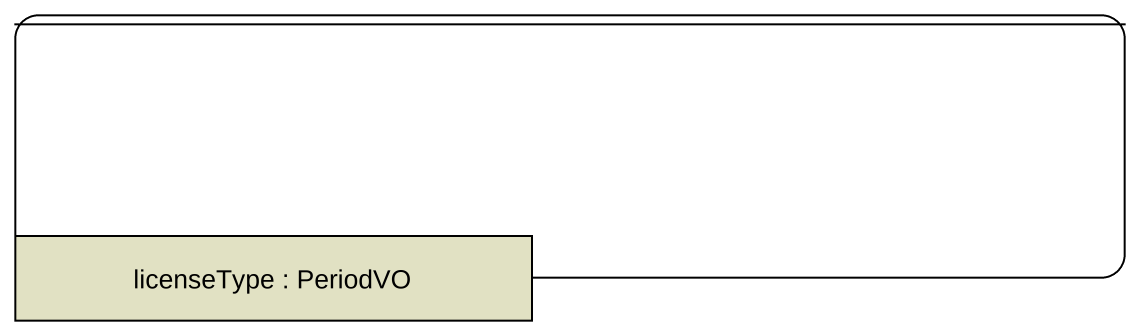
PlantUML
@startuml
hide empty description
state " " as state1 {
  state "licenseType : PeriodVO" as licenseType <<object>> #E1E1C3
}
@enduml
